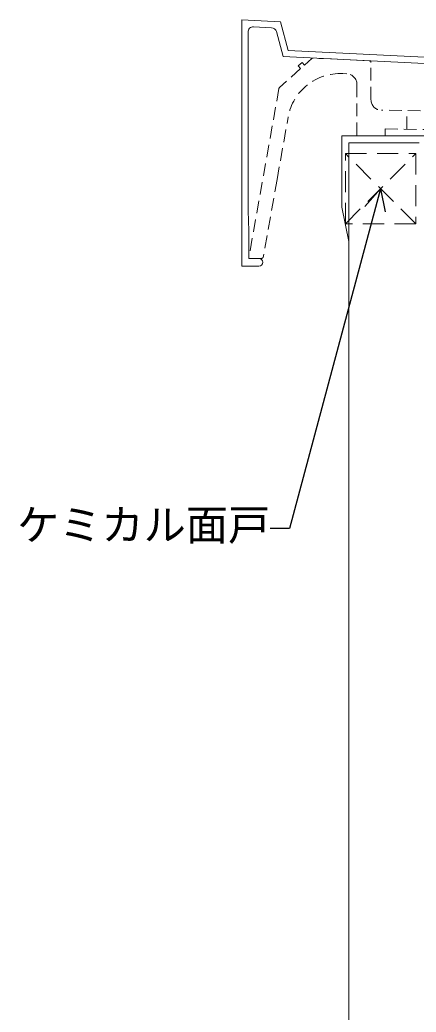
# Model space of a CAD drawing. Units: millimetres, scale not verified. Extents: x -1262 to 3778, y -891 to 1036.
# Drawn here: x 1813.4 to 1926.1, y 361.3 to 643.3 of the extents above; entities that cross this region are included whole.
import ezdxf
from ezdxf.enums import TextEntityAlignment as Align

# ---------------------------------------------------------------- set-up
doc = ezdxf.new("R2010")
doc.units = ezdxf.units.MM
doc.header["$LTSCALE"] = 3
doc.linetypes.add('DASHED1', pattern=[1.8, 1.2, -0.6])
doc.linetypes.add('DASHED2', pattern=[3, 2, -1])
for name, color, linetype, lineweight in [('0-6_名称1', 5, 'Continuous', 25), ('0-E_外壁1', 6, 'Continuous', 20), ('1-5_捨て笠木', 3, 'Continuous', 9), ('3-1_面戸', 7, 'DASHED2', 5), ('4-A_笠木（別途）', 2, 'DASHED1', 18)]:
    doc.layers.add(name, color=color, linetype=linetype, lineweight=lineweight)
doc.styles.add('ＭＳ ゴシック', font='')
doc.styles.get('ＭＳ ゴシック').set_extended_font_data('MS Gothic')

msp = doc.modelspace()

# ---------------------------------------------------------------- linework, layer by layer
at = {"layer": '0-6_名称1'}
for q in [(1911.555, 590.323), (1917.35, 588.77)]:
    msp.add_line((1916.005, 595.342), q, dxfattribs=at)
msp.add_lwpolyline([(1916.005, 595.342), (1890.133, 498.785), (1884.618, 498.785)], dxfattribs=at)
at = {"layer": '0-E_外壁1'}
for q in [(1927.005, 608.342), (1907.005, -593.33)]:
    msp.add_line((1907.005, 608.342), q, dxfattribs=at)
at = {"layer": '1-5_捨て笠木'}
msp.add_lwpolyline([(2051.005, 580.342), (2053.005, 590.14), (2053.005, 610.342), (1905.005, 610.342), (1905.005, 590.14), (1907.005, 580.342)], dxfattribs=at)
at = {"layer": '3-1_面戸'}
for p, q in [((1926.005, 585.342), (1906.005, 605.342)), ((1906.005, 585.342), (1926.005, 605.342))]:
    msp.add_line(p, q, dxfattribs=at)
msp.add_lwpolyline([(1926.005, 585.342), (1906.005, 585.342), (1906.005, 605.342), (1926.005, 605.342)], close=True, dxfattribs=at)
at = {"layer": '4-A_笠木（別途）', "linetype": 'Continuous'}
for p, q in [((1876.505, 643.342), (1876.505, 573.342)), ((1887.505, 642.765), (1876.505, 643.342)), ((1879.884, 641.362), (1885.017, 641.093)), ((1889.682, 634.64), (1887.505, 642.765)), ((1878.305, 589.069), (1878.305, 639.864)), ((1886.387, 639.984), (1888.283, 632.908)), ((2076.505, 625.342), (1889.682, 634.64)), ((1888.283, 632.908), (2073.28, 623.7)), ((1878.505, 583.342), (1878.305, 589.069)), ((1878.505, 575.542), (1878.505, 583.342)), ((1881.405, 575.542), (1878.505, 575.542)), ((1876.505, 573.342), (1881.405, 573.342))]:
    msp.add_line(p, q, dxfattribs=at)
at = {"layer": '4-A_笠木（別途）'}
for p, q in [((1896.43, 632.357), (1894.354, 630.487)), ((1912.795, 631.688), (1896.789, 632.484)), ((1893.239, 629.484), (1887.257, 624.097)), ((1893.685, 631.23), (1892.57, 630.227)), ((1892.57, 630.227), (1893.239, 629.484)), ((1894.354, 630.487), (1893.685, 631.23)), ((1913.27, 620.657), (1913.27, 631.188)), ((1905.232, 628.059), (1906.42, 628)), ((1887.099, 623.813), (1878.505, 575.542)), ((1909.27, 625.004), (1909.27, 610.342)), ((1938.205, 617.339), (1916.227, 617.658)), ((1886.562, 597.977), (1889.719, 615.707)), ((1923.505, 612.251), (1923.505, 617.552)), ((1917.27, 612.342), (1979.27, 611.443)), ((1886.562, 597.977), (1882.602, 575.828)), ((1878.505, 575.542), (1882.149, 575.542))]:
    msp.add_line(p, q, dxfattribs=at)
msp.add_lwpolyline([(1909.27, 610.342), (1917.27, 610.342), (1917.27, 612.342)], dxfattribs=at)
at = {"layer": '4-A_笠木（別途）', "linetype": 'Continuous'}
for centre, radius, start, end in [((1879.805, 639.864), 1.5, 87, 180), ((1884.938, 639.595), 1.5, 15, 87), ((1881.405, 574.442), 1.1, 270, 90)]:
    msp.add_arc(centre, radius, start, end, dxfattribs=at)
at = {"layer": '4-A_笠木（別途）'}
for centre, radius, start, end in [((1896.765, 631.985), 0.5, 87.15066, 132), ((1912.77, 631.188), 0.5, 0, 87.15066), ((1904.487, 613.078), 15, 87.15066, 169.90547), ((1906.27, 625.004), 3, 0, 87.15066), ((1887.591, 623.725), 0.5, 132, 169.90547), ((1916.27, 620.657), 3, 180, 269.16908), ((1882.149, 576.042), 0.5, 270, 334.72121)]:
    msp.add_arc(centre, radius, start, end, dxfattribs=at)

# ---------------------------------------------------------------- texts
at = {"layer": '0-6_名称1', "style": 'ＭＳ ゴシック'}
msp.add_text('ケミカル面戸', height=8.798, dxfattribs=at).set_placement((1812.618, 492.785), align=Align.BOTTOM_LEFT)

doc.saveas('drawing.dxf')
